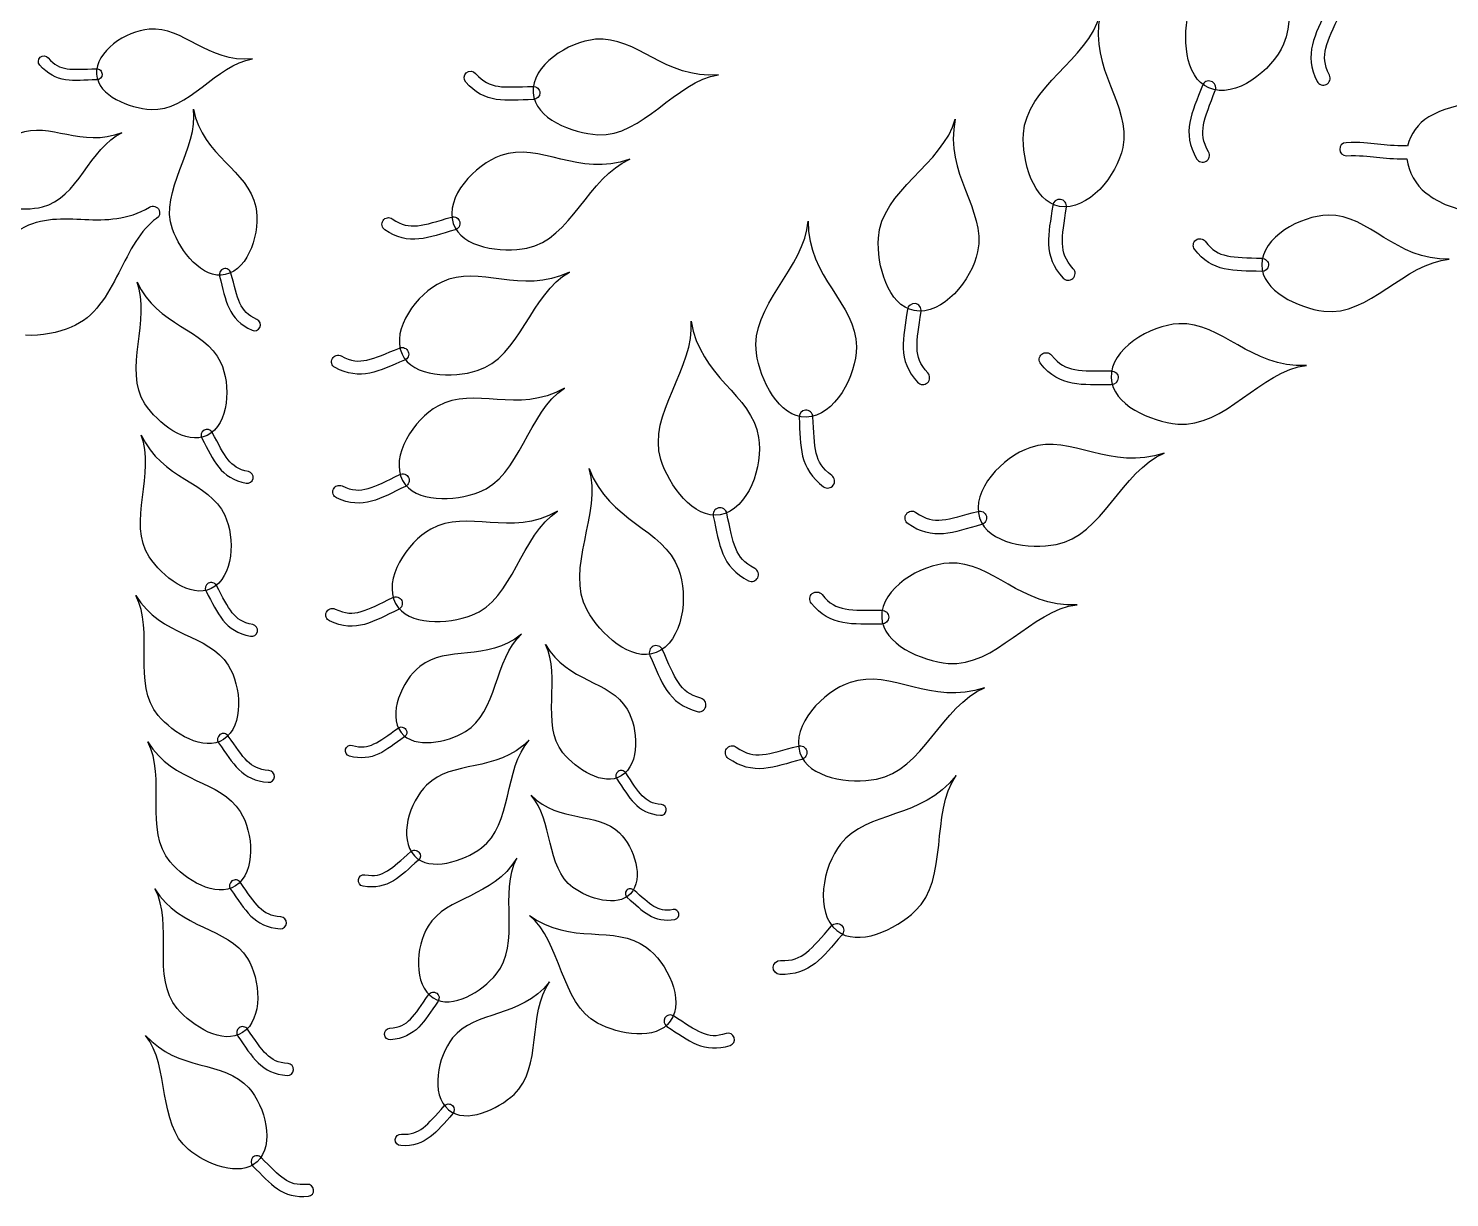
# Model space of a CAD drawing. Extents: x 5.1 to 86.3, y 5.1 to 86.3.
# Drawn here: x 45.08 to 55.54, y 47.39 to 55.99 of the extents above; entities that cross this region are included whole.
import ezdxf

# ---------------------------------------------------------------- set-up
doc = ezdxf.new("R2010")
doc.units = 0
doc.layers.add('View004', color=7, linetype='CONTINUOUS')

msp = doc.modelspace()

# ---------------------------------------------------------------- linework, layer by layer
at = {"layer": 'View004', "color": 1}
for p, q in [((45.58126, 55.65437), (45.58126, 55.65437)), ((45.622671, 55.654923), (45.622671, 55.654923)), ((53.768219, 55.553758), (53.768219, 55.553758)), ((53.785724, 55.602382), (53.785724, 55.602382)), ((48.794898, 55.517272), (48.794898, 55.517272)), ((48.844093, 55.517929), (48.844093, 55.517929)), ((52.675583, 54.733904), (52.675583, 54.733904)), ((46.041785, 54.654468), (46.04177, 54.654494)), ((52.669175, 54.682623), (52.669175, 54.682623)), ((48.207316, 54.556601), (48.207316, 54.556601)), ((48.255129, 54.569554), (48.255129, 54.569554)), ((46.516919, 54.222976), (46.516919, 54.222976)), ((54.156852, 54.252125), (54.156852, 54.252125)), ((54.206316, 54.249442), (54.206316, 54.249442)), ((46.528967, 54.180156), (46.528967, 54.180156)), ((51.600012, 53.915561), (51.600012, 53.915561)), ((51.606546, 53.966826), (51.606546, 53.966826)), ((47.829728, 53.595355), (47.829728, 53.595355)), ((47.875585, 53.613179), (47.875585, 53.613179)), ((53.049379, 53.420976), (53.049379, 53.420976)), ((53.101047, 53.419902), (53.101047, 53.419902)), ((50.799437, 53.18333), (50.799437, 53.18333)), ((46.372849, 53.035776), (46.372849, 53.035776)), ((50.803272, 53.131793), (50.803272, 53.131793)), ((46.394671, 52.997015), (46.394671, 52.997015)), ((47.834041, 52.665859), (47.834041, 52.665859)), ((47.878707, 52.686487), (47.878707, 52.686487)), ((50.158637, 52.463432), (50.158637, 52.463432)), ((50.170567, 52.413148), (50.170567, 52.413148)), ((52.130438, 52.402393), (52.130438, 52.402393)), ((52.080406, 52.389446), (52.080406, 52.389446)), ((46.404187, 51.909475), (46.404187, 51.909475)), ((46.42601, 51.870713), (46.42601, 51.870713)), ((47.82731, 51.781053), (47.82731, 51.781053)), ((47.782644, 51.760425), (47.782644, 51.760425)), ((51.360318, 51.659805), (51.360318, 51.659805)), ((51.411986, 51.658732), (51.411986, 51.658732)), ((49.678966, 51.445982), (49.678966, 51.445982)), ((49.700696, 51.399093), (49.700696, 51.399093)), ((47.857867, 50.834189), (47.857867, 50.834189)), ((46.489632, 50.795392), (46.489632, 50.795392)), ((46.515902, 50.759495), (46.515902, 50.759495)), ((47.824065, 50.811031), (47.824065, 50.811031)), ((50.758022, 50.662428), (50.758022, 50.662428)), ((50.808053, 50.675375), (50.808053, 50.675375)), ((49.420737, 50.524728), (49.420737, 50.524728)), ((49.443599, 50.491892), (49.443599, 50.491892)), ((47.921923, 49.902623), (47.921923, 49.902623)), ((47.954638, 49.930503), (47.954638, 49.930503)), ((46.578056, 49.718194), (46.578056, 49.718194)), ((46.604326, 49.682297), (46.604326, 49.682297)), ((49.482681, 49.648218), (49.482681, 49.648218)), ((49.511014, 49.624535), (49.511014, 49.624535)), ((51.064067, 49.391951), (51.064067, 49.391951)), ((51.0292, 49.353806), (51.0292, 49.353806)), ((48.060004, 48.857314), (48.060004, 48.857314)), ((48.085079, 48.892226), (48.085079, 48.892226)), ((46.630465, 48.638199), (46.630465, 48.638199)), ((49.764952, 48.7116), (49.764952, 48.7116)), ((49.804321, 48.68693), (49.804321, 48.68693)), ((46.656735, 48.602302), (46.656735, 48.602302)), ((48.172071, 48.034691), (48.172071, 48.034691)), ((48.201468, 48.06605), (48.201468, 48.06605)), ((46.730583, 47.682499), (46.730583, 47.682499)), ((46.762699, 47.651721), (46.762699, 47.651721))]:
    msp.add_line(p, q, dxfattribs=at)
for points in [[(54.368838, 56.863573), (54.197211, 56.48139), (54.44853, 56.170085), (54.317302, 55.87508)], [(52.403512, 55.216025), (52.4226, 55.562904), (52.880037, 55.762859), (52.967706, 56.092318)], [(52.967706, 56.092318), (52.884136, 55.681786), (53.197645, 55.433224), (53.134357, 55.116612)], [(53.768219, 55.553758), (53.585285, 55.631155), (53.571916, 55.941356), (53.62609, 56.132458)], [(54.638044, 56.137647), (54.59326, 56.036467), (54.550621, 55.956402), (54.53013, 55.872248)], [(54.629512, 55.847675), (54.645697, 55.913999), (54.684698, 55.992076), (54.730808, 56.096215)], [(45.968186, 55.986349), (45.798877, 55.971698), (45.569707, 55.823918), (45.58126, 55.65437)], [(46.730491, 55.767039), (46.396111, 55.73691), (46.225965, 56.008659), (45.968186, 55.986349)], [(49.254554, 55.911653), (49.05342, 55.894248), (48.781174, 55.71869), (48.794898, 55.517272)], [(50.160149, 55.65112), (49.762916, 55.615327), (49.560788, 55.938157), (49.254554, 55.911653)], [(54.317302, 55.87508), (54.231114, 55.68132), (53.963521, 55.471128), (53.768219, 55.553758)], [(54.53013, 55.872248), (54.50957, 55.788128), (54.515557, 55.699093), (54.564194, 55.602393)], [(45.163323, 55.721831), (45.148499, 55.738847), (45.150277, 55.764658), (45.167293, 55.779481)], [(45.167293, 55.779481), (45.184309, 55.794304), (45.21012, 55.792527), (45.224943, 55.775511)], [(45.224943, 55.775511), (45.271463, 55.721927), (45.310939, 55.703735), (45.36503, 55.695549)], [(45.982509, 55.395452), (46.260472, 55.379872), (46.460316, 55.726451), (46.730491, 55.767039)], [(54.655375, 55.648062), (54.615588, 55.727167), (54.61331, 55.781359), (54.629512, 55.847675)], [(45.352978, 55.614398), (45.284363, 55.624776), (45.220189, 55.656329), (45.163323, 55.721831)], [(45.36503, 55.695549), (45.419121, 55.687347), (45.488873, 55.692478), (45.580108, 55.694942)], [(45.580108, 55.694942), (45.591095, 55.695412), (45.601807, 55.69143), (45.609818, 55.683897)], [(45.58126, 55.65437), (45.592081, 55.49556), (45.82358, 55.404358), (45.982509, 55.395452)], [(45.622671, 55.654923), (45.622968, 55.632448), (45.605043, 55.61396), (45.582569, 55.613563)], [(45.609818, 55.683897), (45.61783, 55.676364), (45.622464, 55.665918), (45.622671, 55.654923)], [(48.298402, 55.597414), (48.280793, 55.617629), (48.282904, 55.648291), (48.303119, 55.665901)], [(48.303119, 55.665901), (48.323334, 55.68351), (48.353996, 55.681398), (48.371606, 55.661184)], [(48.371606, 55.661184), (48.426869, 55.597528), (48.473766, 55.575917), (48.538024, 55.566192)], [(49.27157, 55.209686), (49.601781, 55.191178), (49.83919, 55.602903), (50.160149, 55.65112)], [(54.632619, 55.579637), (54.657798, 55.592248), (54.667986, 55.622883), (54.655375, 55.648062)], [(45.582569, 55.613563), (45.49393, 55.611181), (45.421597, 55.603959), (45.352978, 55.614398)], [(48.523707, 55.469788), (48.442195, 55.482116), (48.365958, 55.5196), (48.298402, 55.597414)], [(48.538024, 55.566192), (48.602283, 55.556448), (48.685146, 55.562543), (48.79353, 55.565471)], [(48.79353, 55.565471), (48.806582, 55.566029), (48.819307, 55.561299), (48.828825, 55.55235)], [(48.828825, 55.55235), (48.838342, 55.543401), (48.843847, 55.530991), (48.844093, 55.517929)], [(53.720615, 55.57191), (53.681731, 55.468319), (53.643773, 55.385931), (53.628162, 55.300737)], [(53.785724, 55.602382), (53.759333, 55.61188), (53.730229, 55.598259), (53.720615, 55.57191)], [(53.814673, 55.57543), (53.809047, 55.587946), (53.79861, 55.597664), (53.785724, 55.602382)], [(53.815611, 55.535888), (53.820636, 55.548657), (53.820298, 55.562913), (53.814673, 55.57543)], [(54.564194, 55.602393), (54.576805, 55.577214), (54.60744, 55.567026), (54.632619, 55.579637)], [(48.796454, 55.468796), (48.691154, 55.465965), (48.605224, 55.457386), (48.523707, 55.469788)], [(48.794898, 55.517272), (48.807753, 55.328611), (49.082767, 55.220266), (49.27157, 55.209686)], [(48.844093, 55.517929), (48.844447, 55.49123), (48.823152, 55.469267), (48.796454, 55.468796)], [(53.728794, 55.281928), (53.741133, 55.349073), (53.775573, 55.429267), (53.815611, 55.535888)], [(55.706832, 55.437331), (55.605872, 55.430035), (55.487248, 55.398335), (55.387699, 55.341454)], [(46.140036, 54.514536), (46.039298, 54.796078), (46.335368, 55.107508), (46.294852, 55.398142)], [(46.294852, 55.398142), (46.365702, 55.044565), (46.697434, 54.952122), (46.752998, 54.679823)], [(55.387699, 55.341454), (55.304935, 55.294167), (55.254736, 55.214107), (55.229203, 55.126046)], [(45.768828, 55.224291), (45.469909, 55.105294), (45.239404, 55.308444), (45.008712, 55.21755)], [(51.335657, 54.449612), (51.355594, 54.796443), (51.81352, 54.995277), (51.901996, 55.32452)], [(51.901996, 55.32452), (51.81742, 54.914195), (52.13032, 54.664864), (52.066256, 54.348409)], [(53.628162, 55.300737), (53.612479, 55.215574), (53.623583, 55.127031), (53.677707, 55.033291)], [(53.766107, 55.084135), (53.721831, 55.160817), (53.716437, 55.214789), (53.728794, 55.281928)], [(45.183246, 54.678689), (45.442826, 54.740291), (45.531742, 55.113222), (45.768828, 55.224291)], [(49.505278, 55.028801), (49.126834, 54.894483), (48.848919, 55.158738), (48.556898, 55.056253)], [(52.669175, 54.682623), (52.473716, 54.717987), (52.392597, 55.017692), (52.403512, 55.216025)], [(54.779299, 55.151119), (54.713863, 55.150593), (54.71688, 55.05174), (54.782263, 55.055202)], [(55.215796, 55.12749), (55.050649, 55.125134), (54.976784, 55.157898), (54.779299, 55.151119)], [(55.229203, 55.126046), (55.224795, 55.126958), (55.220303, 55.127566), (55.215796, 55.12749)], [(48.556898, 55.056253), (48.365098, 54.988944), (48.143525, 54.749599), (48.207316, 54.556601)], [(48.749166, 54.375919), (49.075835, 54.440507), (49.20433, 54.901455), (49.505278, 55.028801)], [(53.134357, 55.116612), (53.092792, 54.908661), (52.877851, 54.644868), (52.669175, 54.682623)], [(53.677707, 55.033291), (53.691747, 55.00888), (53.722918, 55.000473), (53.747329, 55.014513)], [(53.747329, 55.014513), (53.77174, 55.028553), (53.780147, 55.059724), (53.766107, 55.084135)], [(54.782263, 55.055202), (54.968038, 55.061586), (55.038931, 55.029195), (55.216638, 55.031688)], [(55.216638, 55.031688), (55.219526, 55.031531), (55.222338, 55.031631), (55.225165, 55.031981)], [(55.225165, 55.031981), (55.241687, 54.935141), (55.284551, 54.84288), (55.367016, 54.780033)], [(44.743963, 54.806936), (44.797275, 54.664015), (45.034828, 54.643465), (45.183246, 54.678689)], [(52.675583, 54.733904), (52.647751, 54.737379), (52.622346, 54.717702), (52.618749, 54.689886)], [(52.709741, 54.713961), (52.701506, 54.724938), (52.68919, 54.732128), (52.675583, 54.733904)], [(52.719334, 54.675589), (52.721435, 54.68915), (52.717976, 54.702984), (52.709741, 54.713961)], [(55.367016, 54.780033), (55.465906, 54.704664), (55.589693, 54.655232), (55.701499, 54.647411)], [(45.025933, 54.516805), (45.176125, 54.605784), (45.337971, 54.592015), (45.495812, 54.586269)], [(45.495812, 54.586269), (45.653653, 54.580493), (45.808857, 54.580341), (45.971098, 54.67723)], [(45.971098, 54.67723), (45.996687, 54.692589), (46.02996, 54.681866), (46.041785, 54.654468)], [(46.04177, 54.654494), (46.051057, 54.632743), (46.04367, 54.607428), (46.024024, 54.594181)], [(46.752998, 54.679823), (46.789495, 54.500978), (46.707113, 54.219917), (46.528967, 54.180156)], [(47.690514, 54.578479), (47.705821, 54.600712), (47.736253, 54.606326), (47.758485, 54.591018)], [(47.944557, 54.540025), (48.009664, 54.546604), (48.088951, 54.573286), (48.19392, 54.603265)], [(48.19392, 54.603265), (48.206509, 54.607076), (48.220103, 54.605647), (48.231624, 54.599301)], [(48.231624, 54.599301), (48.243146, 54.592955), (48.25162, 54.58223), (48.255129, 54.569554)], [(52.618749, 54.689886), (52.603546, 54.580286), (52.584594, 54.491577), (52.58806, 54.405034)], [(52.690366, 54.408767), (52.687669, 54.476984), (52.703671, 54.562781), (52.719334, 54.675589)], [(54.645397, 54.617068), (54.442165, 54.613251), (54.156752, 54.455392), (54.156852, 54.252125)], [(55.53741, 54.293817), (55.135937, 54.284852), (54.954825, 54.622885), (54.645397, 54.617068)], [(46.024024, 54.594181), (45.903062, 54.511861), (45.827339, 54.354095), (45.744672, 54.192967)], [(46.528967, 54.180156), (46.362102, 54.142913), (46.197633, 54.353559), (46.140036, 54.514536)], [(47.703053, 54.510507), (47.68082, 54.525815), (47.675206, 54.556247), (47.690514, 54.578479)], [(47.95472, 54.442424), (47.87214, 54.434049), (47.78841, 54.451526), (47.703053, 54.510507)], [(47.758485, 54.591018), (47.828311, 54.542769), (47.879456, 54.533428), (47.944557, 54.540025)], [(48.220965, 54.509714), (48.118979, 54.480601), (48.037324, 54.450729), (47.95472, 54.442424)], [(48.207316, 54.556601), (48.267067, 54.375826), (48.562388, 54.338988), (48.749166, 54.375919)], [(48.255129, 54.569554), (48.262155, 54.543603), (48.246884, 54.516855), (48.220965, 54.509714)], [(50.437594, 53.602297), (50.38787, 53.946124), (50.796866, 54.232397), (50.817812, 54.572677)], [(50.817812, 54.572677), (50.816879, 54.153727), (51.173267, 53.971903), (51.173687, 53.649028)], [(51.600012, 53.915561), (51.40464, 53.951404), (51.324256, 54.251307), (51.335657, 54.449612)], [(52.58806, 54.405034), (52.591449, 54.318505), (52.621713, 54.234557), (52.69509, 54.154981)], [(52.770177, 54.223985), (52.710152, 54.289081), (52.693045, 54.340553), (52.690366, 54.408767)], [(53.663542, 54.366366), (53.647226, 54.38787), (53.651431, 54.418528), (53.672934, 54.434844)], [(53.672934, 54.434844), (53.694437, 54.45116), (53.725095, 54.446955), (53.741412, 54.425452)], [(53.741412, 54.425452), (53.792601, 54.357752), (53.838243, 54.332856), (53.902133, 54.31872)], [(52.066256, 54.348409), (52.024182, 54.14056), (51.808595, 53.877295), (51.600012, 53.915561)], [(53.8812, 54.22285), (53.800155, 54.240774), (53.726118, 54.283608), (53.663542, 54.366366)], [(53.902133, 54.31872), (53.966022, 54.304566), (54.049677, 54.305059), (54.158753, 54.300636)], [(54.158753, 54.300636), (54.171902, 54.30031), (54.184364, 54.294693), (54.193317, 54.285057)], [(54.193317, 54.285057), (54.202269, 54.27542), (54.206956, 54.26258), (54.206316, 54.249442)], [(54.614794, 53.91075), (54.94525, 53.869721), (55.211715, 54.267189), (55.53741, 54.293817)], [(45.744672, 54.192967), (45.662005, 54.031839), (45.57012, 53.865418), (45.395099, 53.792992)], [(46.516919, 54.222976), (46.49368, 54.216435), (46.4801, 54.192339), (46.486539, 54.169072)], [(46.550677, 54.218567), (46.540477, 54.224523), (46.528306, 54.226113), (46.516919, 54.222976)], [(46.571105, 54.191332), (46.568242, 54.202791), (46.560876, 54.212611), (46.550677, 54.218567)], [(46.637262, 53.969996), (46.612333, 54.023208), (46.596365, 54.096613), (46.571105, 54.191332)], [(49.061905, 54.198317), (48.702288, 54.025832), (48.400003, 54.257561), (48.122387, 54.125609)], [(48.38388, 53.473943), (48.699703, 53.572114), (48.77809, 54.040874), (49.061905, 54.198317)], [(52.767135, 54.151939), (52.78787, 54.170994), (52.789232, 54.20325), (52.770177, 54.223985)], [(54.155121, 54.203322), (54.049149, 54.207633), (53.962246, 54.204853), (53.8812, 54.22285)], [(54.206316, 54.249442), (54.204857, 54.222597), (54.181973, 54.201981), (54.155121, 54.203322)], [(54.156852, 54.252125), (54.156947, 54.061731), (54.425851, 53.934207), (54.614794, 53.91075)], [(45.937754, 53.230044), (45.773352, 53.479817), (45.987466, 53.852377), (45.879435, 54.125213)], [(45.879435, 54.125213), (46.031812, 53.798383), (46.375993, 53.786928), (46.494315, 53.535465)], [(46.486539, 54.169072), (46.511092, 54.077052), (46.525693, 54.000351), (46.557353, 53.932858)], [(48.122387, 54.125609), (47.940049, 54.038947), (47.746414, 53.779247), (47.829728, 53.595355)], [(52.69509, 54.154981), (52.714145, 54.134246), (52.746401, 54.132884), (52.767135, 54.151939)], [(46.557353, 53.932858), (46.588948, 53.865349), (46.640999, 53.808867), (46.72579, 53.770255)], [(46.762302, 53.850077), (46.692939, 53.881663), (46.662174, 53.916779), (46.637262, 53.969996)], [(51.549604, 53.922947), (51.534132, 53.813385), (51.514963, 53.724723), (51.518217, 53.638172)], [(51.606546, 53.966826), (51.578722, 53.970369), (51.553269, 53.950755), (51.549604, 53.922947)], [(51.640654, 53.9468), (51.632446, 53.957796), (51.620149, 53.965017), (51.606546, 53.966826)], [(51.620532, 53.641654), (51.618002, 53.709877), (51.634214, 53.795635), (51.650153, 53.908404)], [(51.650153, 53.908404), (51.652288, 53.92196), (51.648863, 53.935803), (51.640654, 53.9468)], [(45.395099, 53.792992), (45.298898, 53.753183), (45.175238, 53.727602), (45.057488, 53.733993)], [(46.72579, 53.770255), (46.747832, 53.760172), (46.773874, 53.769867), (46.783957, 53.791909)], [(46.783957, 53.791909), (46.794039, 53.813952), (46.784344, 53.839994), (46.762302, 53.850077)], [(49.735147, 52.81997), (49.631726, 53.151623), (49.990357, 53.498918), (49.95728, 53.838233)], [(49.95728, 53.838233), (50.022548, 53.424398), (50.403186, 53.301163), (50.454612, 52.982409)], [(53.546066, 53.818521), (53.334291, 53.80746), (53.042192, 53.632918), (53.049379, 53.420976)], [(54.487424, 53.512547), (54.069123, 53.489212), (53.868502, 53.835366), (53.546066, 53.818521)], [(47.336565, 53.496757), (47.312997, 53.509534), (47.304249, 53.538998), (47.317027, 53.562566)], [(47.317027, 53.562566), (47.329804, 53.586134), (47.359268, 53.594882), (47.382837, 53.582104)], [(47.382837, 53.582104), (47.456876, 53.541802), (47.508369, 53.53796), (47.57197, 53.551327)], [(47.57197, 53.551327), (47.635577, 53.564677), (47.711073, 53.599374), (47.811586, 53.64003)], [(47.811586, 53.64003), (47.823618, 53.645119), (47.837194, 53.645138), (47.849241, 53.640084)], [(47.829728, 53.595355), (47.907765, 53.423109), (48.203304, 53.417811), (48.38388, 53.473943)], [(47.875585, 53.613179), (47.885255, 53.58829), (47.872989, 53.560265), (47.848143, 53.550485)], [(47.849241, 53.640084), (47.861287, 53.635029), (47.870785, 53.625329), (47.875585, 53.613179)], [(50.803272, 53.131793), (50.604677, 53.127899), (50.466024, 53.405709), (50.437594, 53.602297)], [(51.173687, 53.649028), (51.173967, 53.436964), (51.015295, 53.13595), (50.803272, 53.131793)], [(51.518217, 53.638172), (51.521394, 53.551634), (51.551453, 53.467613), (51.624634, 53.387857)], [(51.69989, 53.456676), (51.640024, 53.52192), (51.623044, 53.573434), (51.620532, 53.641654)], [(52.531028, 53.522908), (52.513266, 53.544761), (52.516582, 53.576875), (52.538435, 53.594637)], [(52.538435, 53.594637), (52.560287, 53.612399), (52.592401, 53.609082), (52.610163, 53.58723)], [(52.610163, 53.58723), (52.665897, 53.518423), (52.714355, 53.494054), (52.781464, 53.48154)], [(46.494315, 53.535465), (46.572031, 53.370305), (46.558382, 53.077738), (46.394671, 52.997015)], [(47.59228, 53.456006), (47.511605, 53.439042), (47.427072, 53.44749), (47.336565, 53.496757)], [(47.848143, 53.550485), (47.750485, 53.510999), (47.672985, 53.472902), (47.59228, 53.456006)], [(51.696672, 53.384639), (51.717453, 53.403643), (51.718894, 53.435895), (51.69989, 53.456676)], [(52.762979, 53.380848), (52.677848, 53.396713), (52.599159, 53.438797), (52.531028, 53.522908)], [(52.781464, 53.48154), (52.848574, 53.469008), (52.935783, 53.472436), (53.049671, 53.471625)], [(53.049671, 53.471625), (53.063393, 53.471743), (53.076582, 53.46632), (53.086253, 53.456584)], [(53.086253, 53.456584), (53.095923, 53.446849), (53.101257, 53.433623), (53.101047, 53.419902)], [(53.538765, 53.080982), (53.884758, 53.049715), (54.148751, 53.473434), (54.487424, 53.512547)], [(49.02654, 53.343922), (48.678288, 53.149512), (48.362241, 53.362089), (48.093324, 53.213209)], [(48.394645, 52.578975), (48.703788, 52.696503), (48.753014, 53.169216), (49.02654, 53.343922)], [(51.624634, 53.387857), (51.643638, 53.367075), (51.67589, 53.365635), (51.696672, 53.384639)], [(53.049274, 53.370029), (52.938628, 53.370833), (52.848111, 53.364906), (52.762979, 53.380848)], [(53.101047, 53.419902), (53.100461, 53.39186), (53.077319, 53.369567), (53.049274, 53.370029)], [(53.049379, 53.420976), (53.056111, 53.222457), (53.340938, 53.098858), (53.538765, 53.080982)], [(46.394671, 52.997015), (46.241329, 52.921405), (46.031751, 53.087232), (45.937754, 53.230044)], [(48.093324, 53.213209), (47.916698, 53.115428), (47.739507, 52.844242), (47.834041, 52.665859)], [(50.799437, 53.18333), (50.771466, 53.181245), (50.750442, 53.156943), (50.752404, 53.128964)], [(50.836857, 53.170518), (50.826618, 53.179654), (50.813127, 53.184273), (50.799437, 53.18333)], [(50.853832, 53.134793), (50.853217, 53.148501), (50.847096, 53.161382), (50.836857, 53.170518)], [(50.878076, 52.8675), (50.861973, 52.933844), (50.860733, 53.021112), (50.853832, 53.134793)], [(46.372849, 53.035776), (46.351813, 53.02393), (46.34431, 52.997308), (46.356063, 52.976221)], [(46.406693, 53.039467), (46.395375, 53.042845), (46.383172, 53.041515), (46.372849, 53.035776)], [(46.432977, 53.01783), (46.427487, 53.028288), (46.418011, 53.036089), (46.406693, 53.039467)], [(50.752404, 53.128964), (50.759123, 53.018519), (50.758045, 52.927815), (50.778517, 52.843656)], [(45.969092, 52.103743), (45.804691, 52.353516), (46.018805, 52.726076), (45.910774, 52.998911)], [(45.910774, 52.998911), (46.063151, 52.672082), (46.407332, 52.660627), (46.525653, 52.409163)], [(46.356063, 52.976221), (46.401662, 52.892606), (46.433969, 52.821526), (46.480679, 52.763423)], [(46.549552, 52.818388), (46.512757, 52.864205), (46.479899, 52.93176), (46.432977, 53.01783)], [(50.454612, 52.982409), (50.488392, 52.773053), (50.37927, 52.45075), (50.170567, 52.413148)], [(53.440028, 52.866717), (53.043646, 52.731066), (52.756844, 53.010021), (52.450995, 52.906557)], [(50.778517, 52.843656), (50.798911, 52.759496), (50.845143, 52.68317), (50.932777, 52.619634)], [(50.992775, 52.702096), (50.921086, 52.75407), (50.89416, 52.801156), (50.878076, 52.8675)], [(52.450995, 52.906557), (52.250112, 52.838605), (52.016139, 52.591536), (52.080406, 52.389446)], [(52.643534, 52.194556), (52.985081, 52.258077), (53.124573, 52.737423), (53.440028, 52.866717)], [(46.480679, 52.763423), (46.527328, 52.70529), (46.59125, 52.662704), (46.682762, 52.645216)], [(46.699383, 52.731405), (46.624522, 52.74571), (46.586331, 52.772564), (46.549552, 52.818388)], [(46.734167, 52.68), (46.738757, 52.7038), (46.723183, 52.726815), (46.699383, 52.731405)], [(47.81317, 52.709326), (47.824864, 52.715149), (47.838413, 52.716009), (47.850749, 52.71171)], [(49.192807, 51.71077), (49.02524, 52.01509), (49.307295, 52.427007), (49.207125, 52.752882)], [(49.207125, 52.752882), (49.353719, 52.360416), (49.751299, 52.315674), (49.865343, 52.01361)], [(50.170567, 52.413148), (49.975081, 52.377927), (49.794278, 52.630343), (49.735147, 52.81997)], [(46.682762, 52.645216), (46.706562, 52.640626), (46.729577, 52.6562), (46.734167, 52.68)], [(47.324353, 52.601403), (47.335647, 52.625717), (47.364513, 52.636271), (47.388827, 52.624977)], [(47.388827, 52.624977), (47.465218, 52.589334), (47.516851, 52.588686), (47.579502, 52.605964)], [(47.579502, 52.605964), (47.642162, 52.623225), (47.715366, 52.662527), (47.81317, 52.709326)], [(47.855198, 52.622215), (47.760171, 52.576761), (47.685178, 52.533941), (47.605673, 52.512082)], [(47.834041, 52.665859), (47.922589, 52.498773), (48.217889, 52.511775), (48.394645, 52.578975)], [(47.850749, 52.71171), (47.863085, 52.707411), (47.873165, 52.698317), (47.878707, 52.686487)], [(47.878707, 52.686487), (47.8899, 52.662244), (47.879391, 52.633514), (47.855198, 52.622215)], [(50.932777, 52.619634), (50.955548, 52.603066), (50.987439, 52.608095), (51.004007, 52.630866)], [(51.004007, 52.630866), (51.020575, 52.653637), (51.015546, 52.685528), (50.992775, 52.702096)], [(47.347926, 52.536929), (47.323612, 52.548223), (47.313058, 52.57709), (47.324353, 52.601403)], [(47.605673, 52.512082), (47.526202, 52.490158), (47.441309, 52.493358), (47.347926, 52.536929)], [(46.525653, 52.409163), (46.60337, 52.244004), (46.589721, 51.951436), (46.42601, 51.870713)], [(48.975143, 52.438489), (48.626891, 52.244078), (48.310844, 52.456655), (48.041927, 52.307776)], [(48.343248, 51.673542), (48.65239, 51.79107), (48.701616, 52.263782), (48.975143, 52.438489)], [(50.158637, 52.463432), (50.131347, 52.456955), (50.114427, 52.429636), (50.120784, 52.402318)], [(50.120784, 52.402318), (50.144868, 52.294322), (50.158134, 52.204586), (50.191645, 52.124719)], [(50.197612, 52.456693), (50.186058, 52.464097), (50.172006, 52.466527), (50.158637, 52.463432)], [(50.220018, 52.424098), (50.217244, 52.437538), (50.209166, 52.449289), (50.197612, 52.456693)], [(50.286187, 52.163993), (50.259804, 52.22696), (50.244793, 52.312935), (50.220018, 52.424098)], [(51.553811, 52.347316), (51.530798, 52.363547), (51.525301, 52.395361), (51.541532, 52.418373)], [(51.541532, 52.418373), (51.557764, 52.441385), (51.589577, 52.446882), (51.612589, 52.430651)], [(51.612589, 52.430651), (51.684862, 52.379492), (51.738106, 52.369144), (51.806098, 52.375256)], [(51.806098, 52.375256), (51.874096, 52.381351), (51.957124, 52.408249), (52.066983, 52.438284)], [(52.066983, 52.438284), (52.080161, 52.44211), (52.094325, 52.440459), (52.10627, 52.433703)], [(52.130438, 52.402393), (52.137462, 52.375238), (52.121215, 52.347514), (52.094091, 52.340371)], [(52.10627, 52.433703), (52.118214, 52.426947), (52.126928, 52.415659), (52.130438, 52.402393)], [(48.041927, 52.307776), (47.865301, 52.209995), (47.688109, 51.938809), (47.782644, 51.760425)], [(51.815548, 52.273319), (51.729301, 52.265557), (51.642159, 52.284778), (51.553811, 52.347316)], [(52.094091, 52.340371), (51.987355, 52.311205), (51.901819, 52.281007), (51.815548, 52.273319)], [(52.080406, 52.389446), (52.140604, 52.200154), (52.44825, 52.158236), (52.643534, 52.194556)], [(46.42601, 51.870713), (46.272668, 51.795103), (46.06309, 51.96093), (45.969092, 52.103743)], [(50.191645, 52.124719), (50.22508, 52.044839), (50.282789, 51.976775), (50.379361, 51.927882)], [(50.425577, 52.018787), (50.346577, 52.058783), (50.31255, 52.101023), (50.286187, 52.163993)], [(49.865343, 52.01361), (49.94025, 51.815216), (49.897687, 51.477614), (49.700696, 51.399093)], [(50.447921, 51.950227), (50.460684, 51.97533), (50.45068, 52.006025), (50.425577, 52.018787)], [(51.857005, 52.05735), (51.64523, 52.046289), (51.353131, 51.871747), (51.360318, 51.659805)], [(52.798363, 51.751376), (52.380062, 51.728041), (52.179441, 52.074196), (51.857005, 52.05735)], [(46.404187, 51.909475), (46.383152, 51.897628), (46.375649, 51.871007), (46.387402, 51.849919)], [(46.438032, 51.913166), (46.426714, 51.916544), (46.414511, 51.915213), (46.404187, 51.909475)], [(46.464316, 51.891529), (46.458826, 51.901987), (46.44935, 51.909788), (46.438032, 51.913166)], [(46.580891, 51.692087), (46.544096, 51.737904), (46.511238, 51.805458), (46.464316, 51.891529)], [(50.379361, 51.927882), (50.404464, 51.91512), (50.435159, 51.925124), (50.447921, 51.950227)], [(46.034553, 50.936638), (45.841664, 51.165129), (46.010039, 51.560472), (45.870385, 51.818554)], [(45.870385, 51.818554), (46.060481, 51.512124), (46.403588, 51.541606), (46.550923, 51.305966)], [(46.387402, 51.849919), (46.433001, 51.766305), (46.465308, 51.695225), (46.512017, 51.637121)], [(47.528105, 51.70053), (47.590764, 51.717791), (47.663968, 51.757093), (47.761772, 51.803892)], [(47.761772, 51.803892), (47.773467, 51.809716), (47.787015, 51.810575), (47.799352, 51.806276)], [(47.799352, 51.806276), (47.811688, 51.801977), (47.821768, 51.792883), (47.82731, 51.781053)], [(47.82731, 51.781053), (47.838503, 51.75681), (47.827994, 51.728081), (47.803801, 51.716781)], [(50.841967, 51.761737), (50.824205, 51.78359), (50.827521, 51.815704), (50.849374, 51.833466)], [(50.849374, 51.833466), (50.871226, 51.851228), (50.90334, 51.847912), (50.921102, 51.826059)], [(50.921102, 51.826059), (50.976836, 51.757252), (51.025294, 51.732883), (51.092403, 51.72037)], [(46.730722, 51.605103), (46.655861, 51.619409), (46.61767, 51.646262), (46.580891, 51.692087)], [(47.296529, 51.631495), (47.272215, 51.64279), (47.261661, 51.671656), (47.272955, 51.69597)], [(47.272955, 51.69597), (47.28425, 51.720283), (47.313116, 51.730838), (47.33743, 51.719543)], [(47.33743, 51.719543), (47.413821, 51.6839), (47.465454, 51.683253), (47.528105, 51.70053)], [(47.803801, 51.716781), (47.708774, 51.671327), (47.633781, 51.628507), (47.554276, 51.606648)], [(47.782644, 51.760425), (47.871192, 51.593339), (48.166492, 51.606342), (48.343248, 51.673542)], [(49.700696, 51.399093), (49.516182, 51.325544), (49.288614, 51.53677), (49.192807, 51.71077)], [(51.073917, 51.619678), (50.988787, 51.635543), (50.910097, 51.677626), (50.841967, 51.761737)], [(51.092403, 51.72037), (51.159513, 51.707837), (51.246722, 51.711266), (51.36061, 51.710454)], [(51.36061, 51.710454), (51.374332, 51.710572), (51.387521, 51.705149), (51.397192, 51.695414)], [(51.397192, 51.695414), (51.406862, 51.685678), (51.412196, 51.672452), (51.411986, 51.658732)], [(51.849704, 51.319811), (52.195697, 51.288544), (52.45969, 51.712264), (52.798363, 51.751376)], [(46.512017, 51.637121), (46.558667, 51.578989), (46.622589, 51.536402), (46.714101, 51.518915)], [(46.765506, 51.553698), (46.770096, 51.577499), (46.754522, 51.600513), (46.730722, 51.605103)], [(47.554276, 51.606648), (47.474805, 51.584725), (47.389912, 51.587925), (47.296529, 51.631495)], [(51.360213, 51.608859), (51.249567, 51.609662), (51.15905, 51.603735), (51.073917, 51.619678)], [(51.411986, 51.658732), (51.4114, 51.63069), (51.388257, 51.608396), (51.360213, 51.608859)], [(51.360318, 51.659805), (51.367049, 51.461287), (51.651876, 51.337687), (51.849704, 51.319811)], [(46.714101, 51.518915), (46.737901, 51.514325), (46.760916, 51.529898), (46.765506, 51.553698)], [(48.708779, 51.533863), (48.449908, 51.325733), (48.160799, 51.456261), (47.960729, 51.296565)], [(48.296472, 50.817768), (48.533937, 50.957324), (48.50852, 51.352319), (48.708779, 51.533863)], [(49.014513, 50.661384), (48.845905, 50.870936), (49.00569, 51.22287), (48.885579, 51.457903)], [(48.885579, 51.457903), (49.050024, 51.178325), (49.359178, 51.197565), (49.486672, 50.98255)], [(49.678966, 51.445982), (49.653519, 51.434185), (49.642395, 51.404038), (49.654079, 51.37854)], [(49.654079, 51.37854), (49.699244, 51.277528), (49.730163, 51.192249), (49.778948, 51.120683)], [(49.718501, 51.447161), (49.705702, 51.452109), (49.691448, 51.451684), (49.678966, 51.445982)], [(49.746965, 51.419698), (49.741563, 51.432312), (49.731301, 51.442214), (49.718501, 51.447161)], [(49.863743, 51.178045), (49.825317, 51.234475), (49.793439, 51.315721), (49.746965, 51.419698)], [(46.550923, 51.305966), (46.647695, 51.151199), (46.668872, 50.85908), (46.515902, 50.759495)], [(47.960729, 51.296565), (47.829321, 51.191679), (47.7216, 50.944334), (47.824065, 50.811031)], [(52.117643, 51.139699), (51.721261, 51.004048), (51.434459, 51.283004), (51.12861, 51.179539)], [(50.029322, 51.063599), (49.943926, 51.087013), (49.90215, 51.121608), (49.863743, 51.178045)], [(51.12861, 51.179539), (50.927727, 51.111587), (50.693754, 50.864518), (50.758022, 50.662428)], [(49.778948, 51.120683), (49.827661, 51.049088), (49.8978, 50.993919), (50.00219, 50.965296)], [(50.064907, 51.000881), (50.0724, 51.028027), (50.056467, 51.056107), (50.029322, 51.063599)], [(51.321149, 50.467539), (51.662696, 50.531059), (51.802188, 51.010405), (52.117643, 51.139699)], [(49.486672, 50.98255), (49.570412, 50.841329), (49.583264, 50.5782), (49.443599, 50.491892)], [(50.00219, 50.965296), (50.029336, 50.957804), (50.057415, 50.973736), (50.064907, 51.000881)], [(46.515902, 50.759495), (46.372619, 50.666217), (46.144838, 50.805993), (46.034553, 50.936638)], [(47.623407, 50.726401), (47.672452, 50.749301), (47.727086, 50.791767), (47.800874, 50.843814)], [(47.800874, 50.843814), (47.809665, 50.850224), (47.82067, 50.852817), (47.831398, 50.851005)], [(47.831398, 50.851005), (47.842126, 50.849194), (47.851669, 50.84313), (47.857867, 50.834189)], [(47.857867, 50.834189), (47.870433, 50.815842), (47.865806, 50.790789), (47.847515, 50.778142)], [(46.122977, 49.85944), (45.930089, 50.087932), (46.098464, 50.483274), (45.958809, 50.741357)], [(45.958809, 50.741357), (46.148906, 50.434926), (46.492013, 50.464408), (46.639348, 50.228768)], [(46.489632, 50.795392), (46.470151, 50.781132), (46.465861, 50.753808), (46.480035, 50.734265)], [(46.480035, 50.734265), (46.535236, 50.656654), (46.575753, 50.589912), (46.629029, 50.537764)], [(46.522799, 50.803074), (46.51116, 50.805085), (46.499202, 50.802315), (46.489632, 50.795392)], [(46.551466, 50.78471), (46.544773, 50.794442), (46.534438, 50.801063), (46.522799, 50.803074)], [(46.690891, 50.600516), (46.648918, 50.641642), (46.608273, 50.704818), (46.551466, 50.78471)], [(47.847515, 50.778142), (47.77582, 50.727585), (47.720207, 50.681982), (47.657971, 50.652961)], [(47.824065, 50.811031), (47.920041, 50.68617), (48.160698, 50.737973), (48.296472, 50.817768)], [(48.765354, 50.754097), (48.518191, 50.508472), (48.202209, 50.612827), (48.01106, 50.424203)], [(48.414024, 49.961644), (48.646402, 50.133373), (48.576413, 50.542658), (48.765354, 50.754097)], [(47.442877, 50.637466), (47.42134, 50.643353), (47.408654, 50.665585), (47.414542, 50.687122)], [(47.414542, 50.687122), (47.420429, 50.708658), (47.442661, 50.721345), (47.464198, 50.715457)], [(47.657971, 50.652961), (47.595771, 50.623891), (47.525621, 50.614696), (47.442877, 50.637466)], [(47.464198, 50.715457), (47.531886, 50.69683), (47.574371, 50.70349), (47.623407, 50.726401)], [(49.443599, 50.491892), (49.312779, 50.411051), (49.110915, 50.541568), (49.014513, 50.661384)], [(50.231426, 50.620298), (50.208414, 50.636529), (50.202916, 50.668343), (50.219148, 50.691355)], [(50.219148, 50.691355), (50.235379, 50.714367), (50.267192, 50.719864), (50.290205, 50.703633)], [(50.290205, 50.703633), (50.362478, 50.652474), (50.415722, 50.642126), (50.483714, 50.648238)], [(50.483714, 50.648238), (50.551711, 50.654333), (50.634739, 50.681231), (50.744598, 50.711266)], [(50.744598, 50.711266), (50.757776, 50.715093), (50.771941, 50.713441), (50.783885, 50.706685)], [(50.758022, 50.662428), (50.818219, 50.473136), (51.125865, 50.431218), (51.321149, 50.467539)], [(50.808053, 50.675375), (50.815077, 50.64822), (50.79883, 50.620496), (50.771707, 50.613353)], [(50.783885, 50.706685), (50.795829, 50.699929), (50.804543, 50.688641), (50.808053, 50.675375)], [(46.629029, 50.537764), (46.68225, 50.48558), (46.750775, 50.450882), (46.843716, 50.444381)], [(46.849988, 50.531934), (46.773958, 50.537251), (46.73285, 50.559382), (46.690891, 50.600516)], [(46.890628, 50.485021), (46.89236, 50.509198), (46.874165, 50.530201), (46.849988, 50.531934)], [(49.420737, 50.524728), (49.402918, 50.512319), (49.398481, 50.487839), (49.410812, 50.469965)], [(49.450724, 50.530934), (49.440301, 50.532988), (49.429489, 50.530751), (49.420737, 50.524728)], [(49.476113, 50.513813), (49.470301, 50.522706), (49.461148, 50.528879), (49.450724, 50.530934)], [(50.493163, 50.546301), (50.406916, 50.538539), (50.319774, 50.55776), (50.231426, 50.620298)], [(50.771707, 50.613353), (50.66497, 50.584187), (50.579434, 50.553989), (50.493163, 50.546301)], [(46.843716, 50.444381), (46.867893, 50.442649), (46.888896, 50.460844), (46.890628, 50.485021)], [(48.01106, 50.424203), (47.885512, 50.300316), (47.800353, 50.030415), (47.921923, 49.902623)], [(49.410812, 50.469965), (49.458806, 50.399006), (49.493825, 50.338131), (49.540627, 50.29011)], [(49.597584, 50.345227), (49.560713, 50.383098), (49.525503, 50.440769), (49.476113, 50.513813)], [(51.908303, 50.495531), (51.650106, 50.165601), (51.257559, 50.242925), (51.057676, 49.98936)], [(51.607468, 49.497683), (51.859059, 49.737247), (51.714461, 50.215078), (51.908303, 50.495531)], [(49.087779, 49.671208), (48.886743, 49.816832), (48.943516, 50.169012), (48.77947, 50.349106)], [(48.77947, 50.349106), (48.993813, 50.14012), (49.26441, 50.232357), (49.430166, 50.071881)], [(49.739195, 50.280184), (49.670939, 50.286577), (49.634443, 50.307349), (49.597584, 50.345227)], [(46.639348, 50.228768), (46.73612, 50.074002), (46.757297, 49.781883), (46.604326, 49.682297)], [(49.540627, 50.29011), (49.587378, 50.242057), (49.648262, 50.209404), (49.731699, 50.201588)], [(49.731699, 50.201588), (49.753403, 50.199518), (49.772675, 50.215435), (49.774745, 50.237139)], [(49.774745, 50.237139), (49.776815, 50.258842), (49.760899, 50.278114), (49.739195, 50.280184)], [(49.430166, 50.071881), (49.539036, 49.966482), (49.614405, 49.735314), (49.511014, 49.624535)], [(47.721899, 49.792248), (47.770545, 49.821536), (47.822868, 49.871852), (47.89412, 49.934272)], [(47.89412, 49.934272), (47.902586, 49.941927), (47.913781, 49.945843), (47.925173, 49.945134)], [(47.921923, 49.902623), (48.035793, 49.782924), (48.281159, 49.863455), (48.414024, 49.961644)], [(47.925173, 49.945134), (47.936564, 49.944424), (47.947188, 49.939149), (47.954638, 49.930503)], [(47.954638, 49.930503), (47.969767, 49.912746), (47.967697, 49.886099), (47.950007, 49.870892)], [(51.057676, 49.98936), (50.926391, 49.822821), (50.865089, 49.488114), (51.0292, 49.353806)], [(46.604326, 49.682297), (46.461044, 49.589019), (46.233263, 49.728796), (46.122977, 49.85944)], [(47.557006, 49.763307), (47.629673, 49.751324), (47.673263, 49.762948), (47.721899, 49.792248)], [(47.950007, 49.870892), (47.880774, 49.810257), (47.827775, 49.75656), (47.76604, 49.719434)], [(48.674632, 49.886205), (48.493585, 49.588475), (48.161798, 49.61401), (48.021461, 49.38505)], [(48.523592, 49.032624), (48.708007, 49.255068), (48.54191, 49.635626), (48.674632, 49.886205)], [(46.578056, 49.718194), (46.558576, 49.703935), (46.554286, 49.676611), (46.56846, 49.657067)], [(46.611223, 49.725877), (46.599584, 49.727887), (46.587626, 49.725117), (46.578056, 49.718194)], [(46.63989, 49.707512), (46.633198, 49.717245), (46.622862, 49.723866), (46.611223, 49.725877)], [(46.779315, 49.523319), (46.737342, 49.564444), (46.696698, 49.627621), (46.63989, 49.707512)], [(47.543347, 49.679595), (47.520231, 49.683367), (47.504549, 49.705164), (47.508321, 49.728281)], [(47.508321, 49.728281), (47.512093, 49.751397), (47.53389, 49.767079), (47.557006, 49.763307)], [(47.76604, 49.719434), (47.70435, 49.682262), (47.632177, 49.664947), (47.543347, 49.679595)], [(46.175386, 48.779445), (45.982497, 49.007936), (46.150872, 49.403279), (46.011218, 49.661361)], [(46.011218, 49.661361), (46.201314, 49.354931), (46.544421, 49.384413), (46.691756, 49.148773)], [(46.56846, 49.657067), (46.623661, 49.579457), (46.664178, 49.512715), (46.717454, 49.460567)], [(49.511014, 49.624535), (49.414172, 49.520772), (49.202725, 49.587945), (49.087779, 49.671208)], [(49.482681, 49.648218), (49.469829, 49.63284), (49.471826, 49.609965), (49.487148, 49.597046)], [(49.507874, 49.661029), (49.498094, 49.660326), (49.489011, 49.655707), (49.482681, 49.648218)], [(49.487148, 49.597046), (49.54712, 49.545523), (49.593091, 49.499828), (49.646429, 49.46844)], [(49.53464, 49.651952), (49.527304, 49.658459), (49.517654, 49.661731), (49.507874, 49.661029)], [(49.683754, 49.531353), (49.641723, 49.556116), (49.596362, 49.598912), (49.53464, 49.651952)], [(46.938413, 49.454736), (46.862383, 49.460054), (46.821275, 49.482184), (46.779315, 49.523319)], [(49.825646, 49.507842), (49.763318, 49.496953), (49.725775, 49.506581), (49.683754, 49.531353)], [(49.867757, 49.478151), (49.864327, 49.497979), (49.845473, 49.511272), (49.825646, 49.507842)], [(49.838066, 49.436039), (49.857893, 49.439469), (49.871187, 49.458323), (49.867757, 49.478151)], [(51.0292, 49.353806), (51.182917, 49.228004), (51.463618, 49.360708), (51.607468, 49.497683)], [(46.717454, 49.460567), (46.770674, 49.408382), (46.839199, 49.373685), (46.932141, 49.367184)], [(46.932141, 49.367184), (46.956317, 49.365452), (46.977321, 49.383647), (46.979053, 49.407824)], [(46.979053, 49.407824), (46.980785, 49.432001), (46.96259, 49.453004), (46.938413, 49.454736)], [(48.021461, 49.38505), (47.929285, 49.234671), (47.911336, 48.952223), (48.060004, 48.857314)], [(49.268806, 48.672668), (48.993307, 48.81977), (49.003795, 49.268449), (48.768503, 49.464844)], [(48.768503, 49.464844), (49.071431, 49.241045), (49.392921, 49.402324), (49.626988, 49.230672)], [(49.646429, 49.46844), (49.699731, 49.437011), (49.761874, 49.422728), (49.838066, 49.436039)], [(50.807048, 49.192267), (50.860711, 49.23447), (50.915621, 49.302308), (50.991306, 49.387413)], [(50.991306, 49.387413), (51.000263, 49.397809), (51.013035, 49.404152), (51.026731, 49.405007)], [(51.026731, 49.405007), (51.040427, 49.405861), (51.053888, 49.401154), (51.064067, 49.391951)], [(51.064067, 49.391951), (51.084767, 49.373025), (51.086276, 49.340927), (51.067441, 49.320143)], [(51.067441, 49.320143), (50.993899, 49.23747), (50.938686, 49.165498), (50.870579, 49.11199)], [(49.626988, 49.230672), (49.780724, 49.117934), (49.914229, 48.842701), (49.804321, 48.68693)], [(50.614651, 49.133125), (50.703131, 49.129677), (50.753399, 49.150052), (50.807048, 49.192267)], [(46.691756, 49.148773), (46.788528, 48.994007), (46.809705, 48.701888), (46.656735, 48.602302)], [(50.610852, 49.031217), (50.582711, 49.032266), (50.560749, 49.055929), (50.561798, 49.08407)], [(50.561798, 49.08407), (50.562847, 49.112211), (50.58651, 49.134174), (50.614651, 49.133125)], [(50.870579, 49.11199), (50.802531, 49.058433), (50.719013, 49.027003), (50.610852, 49.031217)], [(48.060004, 48.857314), (48.199257, 48.768415), (48.418151, 48.905437), (48.523592, 49.032624)], [(48.91513, 48.975035), (48.696946, 48.703342), (48.371286, 48.771755), (48.202399, 48.562963)], [(48.654502, 48.148303), (48.866247, 48.34491), (48.750986, 48.743818), (48.91513, 48.975035)], [(47.892286, 48.702192), (47.932489, 48.742291), (47.971219, 48.803686), (48.025423, 48.881372)], [(48.025423, 48.881372), (48.031806, 48.890834), (48.041736, 48.89732), (48.052965, 48.899363)], [(48.052965, 48.899363), (48.064194, 48.901406), (48.075773, 48.898833), (48.085079, 48.892226)], [(48.085079, 48.892226), (48.104025, 48.878615), (48.108406, 48.852249), (48.094878, 48.833243)], [(46.656735, 48.602302), (46.513452, 48.509024), (46.285671, 48.648801), (46.175386, 48.779445)], [(48.094878, 48.833243), (48.042207, 48.757776), (48.003631, 48.692936), (47.952601, 48.642088)], [(46.630465, 48.638199), (46.610984, 48.623939), (46.606694, 48.596615), (46.620868, 48.577072)], [(46.663632, 48.645881), (46.651993, 48.647892), (46.640035, 48.645122), (46.630465, 48.638199)], [(46.692299, 48.627517), (46.685606, 48.63725), (46.675271, 48.643871), (46.663632, 48.645881)], [(47.739146, 48.634553), (47.812565, 48.640346), (47.852096, 48.662084), (47.892286, 48.702192)], [(47.952601, 48.642088), (47.901625, 48.591207), (47.83571, 48.55709), (47.74596, 48.550008)], [(49.804321, 48.68693), (49.701374, 48.541024), (49.426325, 48.58856), (49.268806, 48.672668)], [(49.764952, 48.7116), (49.751566, 48.690232), (49.757969, 48.662063), (49.779278, 48.648582)], [(49.794161, 48.731878), (49.782091, 48.729329), (49.77156, 48.722017), (49.764952, 48.7116)], [(49.779278, 48.648582), (49.862847, 48.594628), (49.927965, 48.54554), (49.99982, 48.515546)], [(49.829075, 48.725146), (49.818819, 48.732001), (49.806231, 48.734428), (49.794161, 48.731878)], [(50.035574, 48.600351), (49.978948, 48.624021), (49.915084, 48.6696), (49.829075, 48.725146)], [(46.257867, 47.742393), (46.028159, 47.933829), (46.125163, 48.352442), (45.942726, 48.582282)], [(45.942726, 48.582282), (46.18325, 48.313609), (46.51599, 48.402352), (46.702085, 48.195948)], [(46.620868, 48.577072), (46.676069, 48.499462), (46.716586, 48.432719), (46.769862, 48.380571)], [(46.831724, 48.443324), (46.789751, 48.484449), (46.749106, 48.547626), (46.692299, 48.627517)], [(47.70028, 48.588873), (47.698399, 48.61222), (47.715799, 48.632671), (47.739146, 48.634553)], [(47.74596, 48.550008), (47.722613, 48.548126), (47.702162, 48.565527), (47.70028, 48.588873)], [(48.202399, 48.562963), (48.091472, 48.42583), (48.03699, 48.148106), (48.172071, 48.034691)], [(50.216454, 48.59533), (50.140631, 48.57109), (50.09219, 48.576666), (50.035574, 48.600351)], [(50.274024, 48.56553), (50.266356, 48.589656), (50.240581, 48.602999), (50.216454, 48.59533)], [(50.244224, 48.50796), (50.26835, 48.515628), (50.281693, 48.541403), (50.274024, 48.56553)], [(46.990821, 48.374741), (46.914791, 48.380059), (46.873683, 48.402189), (46.831724, 48.443324)], [(49.99982, 48.515546), (50.071634, 48.485495), (50.151536, 48.478328), (50.244224, 48.50796)], [(46.769862, 48.380571), (46.823083, 48.328387), (46.891608, 48.29369), (46.984549, 48.287189)], [(46.984549, 48.287189), (47.008726, 48.285457), (47.029729, 48.303652), (47.031461, 48.327829)], [(47.031461, 48.327829), (47.033193, 48.352006), (47.014998, 48.373009), (46.990821, 48.374741)], [(46.702085, 48.195948), (46.824314, 48.060384), (46.896005, 47.776408), (46.762699, 47.651721)], [(48.172071, 48.034691), (48.298597, 47.928458), (48.533434, 48.035889), (48.654502, 48.148303)], [(47.985625, 47.902667), (48.030696, 47.937205), (48.077072, 47.99305), (48.140907, 48.063037)], [(48.140907, 48.063037), (48.148465, 48.07159), (48.159153, 48.076732), (48.170553, 48.077299)], [(48.170553, 48.077299), (48.181952, 48.077866), (48.193098, 48.07381), (48.201468, 48.06605)], [(48.201468, 48.06605), (48.218486, 48.050094), (48.219404, 48.023383), (48.203523, 48.006295)], [(48.203523, 48.006295), (48.141496, 47.938308), (48.094825, 47.879028), (48.037623, 47.835239)], [(47.820772, 47.770778), (47.797379, 47.771945), (47.779361, 47.791855), (47.780527, 47.815248)], [(47.780527, 47.815248), (47.781694, 47.838641), (47.801603, 47.856659), (47.824997, 47.855492)], [(48.037623, 47.835239), (47.980469, 47.791409), (47.910682, 47.766143), (47.820772, 47.770778)], [(47.824997, 47.855492), (47.898547, 47.8517), (47.940566, 47.868119), (47.985625, 47.902667)], [(46.762699, 47.651721), (46.637836, 47.534931), (46.389206, 47.632935), (46.257867, 47.742393)], [(46.761907, 47.695836), (46.750096, 47.69579), (46.738802, 47.690982), (46.730583, 47.682499)], [(46.793332, 47.682741), (46.785048, 47.69116), (46.773718, 47.695881), (46.761907, 47.695836)], [(46.730583, 47.682499), (46.713881, 47.665066), (46.714412, 47.637413), (46.731771, 47.620634)], [(46.731771, 47.620634), (46.799636, 47.553815), (46.85115, 47.495142), (46.912688, 47.453061)], [(46.962685, 47.525622), (46.914196, 47.558815), (46.863176, 47.613954), (46.793332, 47.682741)], [(47.13129, 47.485773), (47.055495, 47.477778), (47.011163, 47.492417), (46.962685, 47.525622)], [(47.179474, 47.446649), (47.176972, 47.470758), (47.155399, 47.488275), (47.13129, 47.485773)], [(46.912688, 47.453061), (46.974178, 47.410935), (47.047696, 47.388692), (47.14035, 47.398465)], [(47.14035, 47.398465), (47.164459, 47.400967), (47.181976, 47.42254), (47.179474, 47.446649)]]:
    msp.add_open_spline(points, degree=3, dxfattribs=at)

doc.saveas('drawing.dxf')
